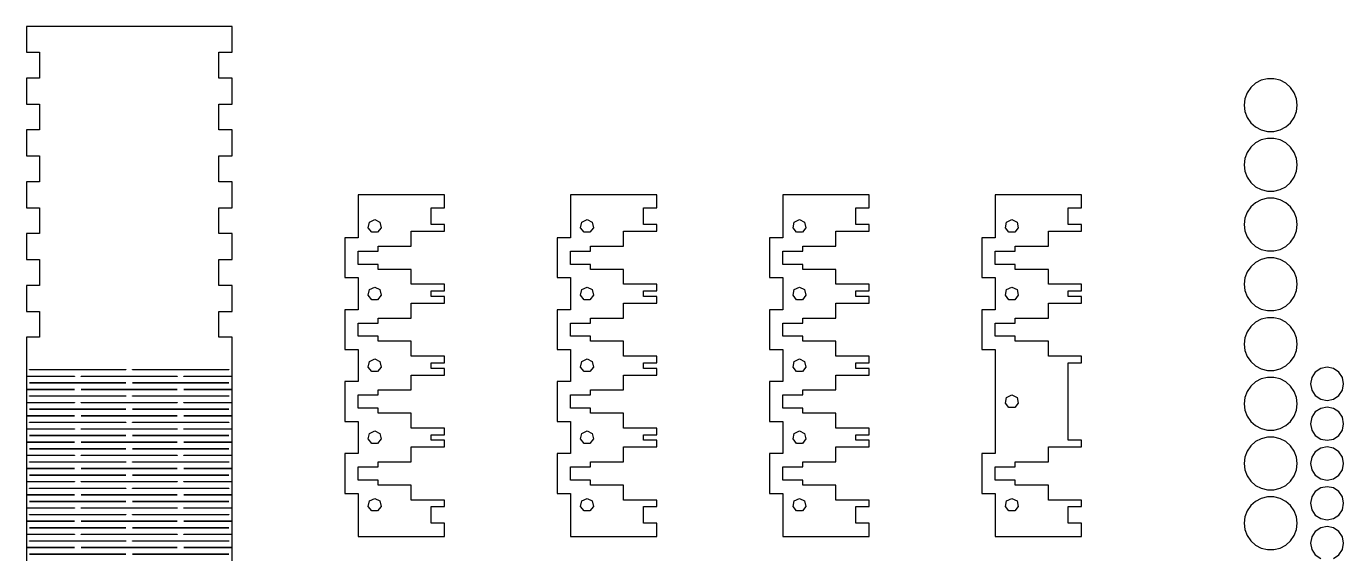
# Model space of a CAD drawing. Header units: metres. Extents: x -64 to 563, y 0 to 804.
# Drawn here: x -64 to 333, y 644.2 to 803.7 of the extents above; entities that cross this region are included whole.
import ezdxf

# ---------------------------------------------------------------- set-up
doc = ezdxf.new("R2010")
doc.units = ezdxf.units.M

msp = doc.modelspace()

# ---------------------------------------------------------------- linework, layer by layer
for p, q in [((-2, 803.726), (-64, 803.726)), ((-64, 803.726), (-64, 795.918)), ((-2, 795.918), (-2, 803.726)), ((-64, 795.918), (-60, 795.918)), ((-60, 795.918), (-60, 788.11)), ((-6, 788.11), (-6, 795.918)), ((-6, 795.918), (-2, 795.918)), ((-60, 788.11), (-64, 788.11)), ((-64, 788.11), (-64, 780.303)), ((-2, 788.11), (-6, 788.11)), ((-2, 780.303), (-2, 788.11)), ((306.455, 786.584), (305.012, 785.305)), ((308.163, 787.48), (306.455, 786.584)), ((310.036, 787.942), (308.163, 787.48)), ((311.964, 787.942), (310.036, 787.942)), ((313.837, 787.48), (311.964, 787.942)), ((315.545, 786.584), (313.837, 787.48)), ((316.988, 785.305), (315.545, 786.584)), ((303.916, 783.718), (303.232, 781.915)), ((305.012, 785.305), (303.916, 783.718)), ((318.084, 783.718), (316.988, 785.305)), ((318.768, 781.915), (318.084, 783.718)), ((-64, 780.303), (-60, 780.303)), ((-60, 780.303), (-60, 772.495)), ((-6, 772.495), (-6, 780.303)), ((-6, 780.303), (-2, 780.303)), ((303.232, 781.915), (303, 780)), ((303, 780), (303.232, 778.085)), ((319, 780), (318.768, 781.915)), ((318.768, 778.085), (319, 780)), ((303.232, 778.085), (303.916, 776.282)), ((303.916, 776.282), (305.012, 774.695)), ((305.012, 774.695), (306.455, 773.416)), ((315.545, 773.416), (316.988, 774.695)), ((316.988, 774.695), (318.084, 776.282)), ((318.084, 776.282), (318.768, 778.085)), ((-60, 772.495), (-64, 772.495)), ((-64, 772.495), (-64, 764.687)), ((-2, 772.495), (-6, 772.495)), ((-2, 764.687), (-2, 772.495)), ((306.455, 773.416), (308.163, 772.52)), ((308.163, 772.52), (310.036, 772.058)), ((310.036, 772.058), (311.964, 772.058)), ((311.964, 772.058), (313.837, 772.52)), ((313.837, 772.52), (315.545, 773.416)), ((305.012, 767.305), (303.916, 765.718)), ((306.455, 768.584), (305.012, 767.305)), ((308.163, 769.48), (306.455, 768.584)), ((310.036, 769.942), (308.163, 769.48)), ((311.964, 769.942), (310.036, 769.942)), ((313.837, 769.48), (311.964, 769.942)), ((315.545, 768.584), (313.837, 769.48)), ((316.988, 767.305), (315.545, 768.584)), ((318.084, 765.718), (316.988, 767.305)), ((-64, 764.687), (-60, 764.687)), ((-60, 764.687), (-60, 756.879)), ((-6, 756.879), (-6, 764.687)), ((-6, 764.687), (-2, 764.687)), ((303.232, 763.915), (303, 762)), ((303.916, 765.718), (303.232, 763.915)), ((318.768, 763.915), (318.084, 765.718)), ((319, 762), (318.768, 763.915)), ((303, 762), (303.232, 760.085)), ((303.232, 760.085), (303.916, 758.282)), ((303.916, 758.282), (305.012, 756.695)), ((316.988, 756.695), (318.084, 758.282)), ((318.084, 758.282), (318.768, 760.085)), ((318.768, 760.085), (319, 762)), ((-60, 756.879), (-64, 756.879)), ((-64, 756.879), (-64, 749.072)), ((-2, 756.879), (-6, 756.879)), ((-2, 749.072), (-2, 756.879)), ((305.012, 756.695), (306.455, 755.416)), ((306.455, 755.416), (308.163, 754.52)), ((308.163, 754.52), (310.036, 754.058)), ((311.964, 754.058), (313.837, 754.52)), ((313.837, 754.52), (315.545, 755.416)), ((315.545, 755.416), (316.988, 756.695)), ((62, 753), (36, 753)), ((36, 753), (36, 740)), ((62, 749), (62, 753)), ((126, 753), (100, 753)), ((100, 753), (100, 740)), ((126, 749), (126, 753)), ((190, 753), (164, 753)), ((164, 753), (164, 740)), ((190, 749), (190, 753)), ((254, 753), (228, 753)), ((228, 753), (228, 740)), ((254, 749), (254, 753)), ((306.455, 750.584), (305.012, 749.305)), ((308.163, 751.48), (306.455, 750.584)), ((310.036, 751.942), (308.163, 751.48)), ((310.036, 754.058), (311.964, 754.058)), ((311.964, 751.942), (310.036, 751.942)), ((313.837, 751.48), (311.964, 751.942)), ((315.545, 750.584), (313.837, 751.48)), ((316.988, 749.305), (315.545, 750.584)), ((-64, 749.072), (-60, 749.072)), ((-60, 749.072), (-60, 741.264)), ((-6, 741.264), (-6, 749.072)), ((-6, 749.072), (-2, 749.072)), ((58, 744), (58, 749)), ((58, 749), (62, 749)), ((122, 744), (122, 749)), ((122, 749), (126, 749)), ((186, 744), (186, 749)), ((186, 749), (190, 749)), ((250, 744), (250, 749)), ((250, 749), (254, 749)), ((303.916, 747.718), (303.232, 745.915)), ((305.012, 749.305), (303.916, 747.718)), ((318.084, 747.718), (316.988, 749.305)), ((318.768, 745.915), (318.084, 747.718)), ((39.0502, 743.055), (39.4363, 744.747)), ((40.1322, 741.698), (39.0502, 743.055)), ((39.4363, 744.747), (41, 745.5)), ((41, 745.5), (42.5637, 744.747)), ((42.9499, 743.055), (41.8678, 741.698)), ((42.5637, 744.747), (42.9499, 743.055)), ((62, 744), (58, 744)), ((62, 742), (62, 744)), ((103.05, 743.055), (103.436, 744.747)), ((104.132, 741.698), (103.05, 743.055)), ((103.436, 744.747), (105, 745.5)), ((105, 745.5), (106.564, 744.747)), ((106.95, 743.055), (105.868, 741.698)), ((106.564, 744.747), (106.95, 743.055)), ((126, 744), (122, 744)), ((126, 742), (126, 744)), ((167.05, 743.055), (167.436, 744.747)), ((168.132, 741.698), (167.05, 743.055)), ((167.436, 744.747), (169, 745.5)), ((169, 745.5), (170.564, 744.747)), ((170.95, 743.055), (169.868, 741.698)), ((170.564, 744.747), (170.95, 743.055)), ((190, 744), (186, 744)), ((190, 742), (190, 744)), ((231.05, 743.055), (231.436, 744.747)), ((232.132, 741.698), (231.05, 743.055)), ((231.436, 744.747), (233, 745.5)), ((233, 745.5), (234.564, 744.747)), ((234.95, 743.055), (233.868, 741.698)), ((234.564, 744.747), (234.95, 743.055)), ((254, 744), (250, 744)), ((254, 742), (254, 744)), ((303.232, 745.915), (303, 744)), ((303, 744), (303.232, 742.085)), ((319, 744), (318.768, 745.915)), ((318.768, 742.085), (319, 744)), ((-60, 741.264), (-64, 741.264)), ((-64, 741.264), (-64, 733.456)), ((-2, 741.264), (-6, 741.264)), ((-2, 733.456), (-2, 741.264)), ((36, 740), (32, 740)), ((32, 740), (32, 728)), ((41.8678, 741.698), (40.1322, 741.698)), ((52, 737.5), (52, 742)), ((52, 742), (62, 742)), ((100, 740), (96, 740)), ((96, 740), (96, 728)), ((105.868, 741.698), (104.132, 741.698)), ((116, 737.5), (116, 742)), ((116, 742), (126, 742)), ((164, 740), (160, 740)), ((160, 740), (160, 728)), ((169.868, 741.698), (168.132, 741.698)), ((180, 737.5), (180, 742)), ((180, 742), (190, 742)), ((228, 740), (224, 740)), ((224, 740), (224, 728)), ((233.868, 741.698), (232.132, 741.698)), ((244, 737.5), (244, 742)), ((244, 742), (254, 742)), ((303.232, 742.085), (303.916, 740.282)), ((303.916, 740.282), (305.012, 738.695)), ((305.012, 738.695), (306.455, 737.416)), ((315.545, 737.416), (316.988, 738.695)), ((316.988, 738.695), (318.084, 740.282)), ((318.084, 740.282), (318.768, 742.085)), ((36, 732), (36, 736)), ((36, 736), (42, 736)), ((42, 736), (42, 737.5)), ((42, 737.5), (52, 737.5)), ((100, 732), (100, 736)), ((100, 736), (106, 736)), ((106, 736), (106, 737.5)), ((106, 737.5), (116, 737.5)), ((164, 732), (164, 736)), ((164, 736), (170, 736)), ((170, 736), (170, 737.5)), ((170, 737.5), (180, 737.5)), ((228, 732), (228, 736)), ((228, 736), (234, 736)), ((234, 736), (234, 737.5)), ((234, 737.5), (244, 737.5)), ((306.455, 737.416), (308.163, 736.52)), ((308.163, 736.52), (310.036, 736.058)), ((310.036, 736.058), (311.964, 736.058)), ((311.964, 736.058), (313.837, 736.52)), ((313.837, 736.52), (315.545, 737.416)), ((-64, 733.456), (-60, 733.456)), ((-60, 733.456), (-60, 725.649)), ((-6, 725.649), (-6, 733.456)), ((-6, 733.456), (-2, 733.456)), ((42, 732), (36, 732)), ((42, 730.5), (42, 732)), ((52, 730.5), (42, 730.5)), ((52, 726), (52, 730.5)), ((106, 732), (100, 732)), ((106, 730.5), (106, 732)), ((116, 730.5), (106, 730.5)), ((116, 726), (116, 730.5)), ((170, 732), (164, 732)), ((170, 730.5), (170, 732)), ((180, 730.5), (170, 730.5)), ((180, 726), (180, 730.5)), ((234, 732), (228, 732)), ((234, 730.5), (234, 732)), ((244, 730.5), (234, 730.5)), ((244, 726), (244, 730.5)), ((305.012, 731.305), (303.916, 729.718)), ((306.455, 732.584), (305.012, 731.305)), ((308.163, 733.48), (306.455, 732.584)), ((310.036, 733.942), (308.163, 733.48)), ((311.964, 733.942), (310.036, 733.942)), ((313.837, 733.48), (311.964, 733.942)), ((315.545, 732.584), (313.837, 733.48)), ((316.988, 731.305), (315.545, 732.584)), ((318.084, 729.718), (316.988, 731.305)), ((32, 728), (36, 728)), ((36, 728), (36, 718.333)), ((96, 728), (100, 728)), ((100, 728), (100, 718.333)), ((160, 728), (164, 728)), ((164, 728), (164, 718.333)), ((224, 728), (228, 728)), ((228, 728), (228, 718.333)), ((303.232, 727.915), (303, 726)), ((303.916, 729.718), (303.232, 727.915)), ((318.768, 727.915), (318.084, 729.718)), ((319, 726), (318.768, 727.915)), ((-60, 725.649), (-64, 725.649)), ((-64, 725.649), (-64, 717.841)), ((-2, 725.649), (-6, 725.649)), ((-2, 717.841), (-2, 725.649)), ((39.0502, 722.722), (39.4363, 724.414)), ((40.1322, 721.365), (39.0502, 722.722)), ((39.4363, 724.414), (41, 725.167)), ((41, 725.167), (42.5637, 724.414)), ((42.9499, 722.722), (41.8678, 721.365)), ((42.5637, 724.414), (42.9499, 722.722)), ((62, 726), (52, 726)), ((58, 722.333), (58, 724)), ((58, 724), (62, 724)), ((62, 724), (62, 726)), ((103.05, 722.722), (103.436, 724.414)), ((104.132, 721.365), (103.05, 722.722)), ((103.436, 724.414), (105, 725.167)), ((105, 725.167), (106.564, 724.414)), ((106.95, 722.722), (105.868, 721.365)), ((106.564, 724.414), (106.95, 722.722)), ((126, 726), (116, 726)), ((122, 722.333), (122, 724)), ((122, 724), (126, 724)), ((126, 724), (126, 726)), ((167.05, 722.722), (167.436, 724.414)), ((168.132, 721.365), (167.05, 722.722)), ((167.436, 724.414), (169, 725.167)), ((169, 725.167), (170.564, 724.414)), ((170.95, 722.722), (169.868, 721.365)), ((170.564, 724.414), (170.95, 722.722)), ((190, 726), (180, 726)), ((186, 722.333), (186, 724)), ((186, 724), (190, 724)), ((190, 724), (190, 726)), ((231.05, 722.722), (231.436, 724.414)), ((232.132, 721.365), (231.05, 722.722)), ((231.436, 724.414), (233, 725.167)), ((233, 725.167), (234.564, 724.414)), ((234.95, 722.722), (233.868, 721.365)), ((234.564, 724.414), (234.95, 722.722)), ((254, 726), (244, 726)), ((250, 722.333), (250, 724)), ((250, 724), (254, 724)), ((254, 724), (254, 726)), ((303, 726), (303.232, 724.085)), ((303.232, 724.085), (303.916, 722.282)), ((318.084, 722.282), (318.768, 724.085)), ((318.768, 724.085), (319, 726)), ((41.8678, 721.365), (40.1322, 721.365)), ((52, 715.833), (52, 720.333)), ((52, 720.333), (62, 720.333)), ((62, 722.333), (58, 722.333)), ((62, 720.333), (62, 722.333)), ((105.868, 721.365), (104.132, 721.365)), ((116, 715.833), (116, 720.333)), ((116, 720.333), (126, 720.333)), ((126, 722.333), (122, 722.333)), ((126, 720.333), (126, 722.333)), ((169.868, 721.365), (168.132, 721.365)), ((180, 715.833), (180, 720.333)), ((180, 720.333), (190, 720.333)), ((190, 722.333), (186, 722.333)), ((190, 720.333), (190, 722.333)), ((233.868, 721.365), (232.132, 721.365)), ((244, 715.833), (244, 720.333)), ((244, 720.333), (254, 720.333)), ((254, 722.333), (250, 722.333)), ((254, 720.333), (254, 722.333)), ((303.916, 722.282), (305.012, 720.695)), ((305.012, 720.695), (306.455, 719.416)), ((306.455, 719.416), (308.163, 718.52)), ((313.837, 718.52), (315.545, 719.416)), ((315.545, 719.416), (316.988, 720.695)), ((316.988, 720.695), (318.084, 722.282)), ((-64, 717.841), (-60, 717.841)), ((-60, 717.841), (-60, 710.033)), ((-6, 710.033), (-6, 717.841)), ((-6, 717.841), (-2, 717.841)), ((36, 718.333), (32, 718.333)), ((32, 718.333), (32, 706.333)), ((42, 714.333), (42, 715.833)), ((42, 715.833), (52, 715.833)), ((100, 718.333), (96, 718.333)), ((96, 718.333), (96, 706.333)), ((106, 714.333), (106, 715.833)), ((106, 715.833), (116, 715.833)), ((164, 718.333), (160, 718.333)), ((160, 718.333), (160, 706.333)), ((170, 714.333), (170, 715.833)), ((170, 715.833), (180, 715.833)), ((228, 718.333), (224, 718.333)), ((224, 718.333), (224, 706.333)), ((234, 714.333), (234, 715.833)), ((234, 715.833), (244, 715.833)), ((308.163, 715.48), (306.455, 714.584)), ((308.163, 718.52), (310.036, 718.058)), ((310.036, 715.942), (308.163, 715.48)), ((310.036, 718.058), (311.964, 718.058)), ((311.964, 715.942), (310.036, 715.942)), ((311.964, 718.058), (313.837, 718.52)), ((313.837, 715.48), (311.964, 715.942)), ((315.545, 714.584), (313.837, 715.48)), ((36, 710.333), (36, 714.333)), ((36, 714.333), (42, 714.333)), ((100, 710.333), (100, 714.333)), ((100, 714.333), (106, 714.333)), ((164, 710.333), (164, 714.333)), ((164, 714.333), (170, 714.333)), ((228, 710.333), (228, 714.333)), ((228, 714.333), (234, 714.333)), ((303.916, 711.718), (303.232, 709.915)), ((305.012, 713.305), (303.916, 711.718)), ((306.455, 714.584), (305.012, 713.305)), ((316.988, 713.305), (315.545, 714.584)), ((318.084, 711.718), (316.988, 713.305)), ((318.768, 709.915), (318.084, 711.718)), ((-60, 710.033), (-64, 710.033)), ((-64, 710.033), (-64, 698.305)), ((-2, 710.033), (-6, 710.033)), ((-2, 698.305), (-2, 710.033)), ((42, 710.333), (36, 710.333)), ((42, 708.833), (42, 710.333)), ((52, 708.833), (42, 708.833)), ((52, 704.333), (52, 708.833)), ((106, 710.333), (100, 710.333)), ((106, 708.833), (106, 710.333)), ((116, 708.833), (106, 708.833)), ((116, 704.333), (116, 708.833)), ((170, 710.333), (164, 710.333)), ((170, 708.833), (170, 710.333)), ((180, 708.833), (170, 708.833)), ((180, 704.333), (180, 708.833)), ((234, 710.333), (228, 710.333)), ((234, 708.833), (234, 710.333)), ((244, 708.833), (234, 708.833)), ((244, 704.333), (244, 708.833)), ((303.232, 709.915), (303, 708)), ((303, 708), (303.232, 706.085)), ((319, 708), (318.768, 709.915)), ((318.768, 706.085), (319, 708)), ((32, 706.333), (36, 706.333)), ((36, 706.333), (36, 696.667)), ((39.0502, 701.055), (39.4363, 702.747)), ((39.4363, 702.747), (41, 703.5)), ((41, 703.5), (42.5637, 702.747)), ((42.5637, 702.747), (42.9499, 701.055)), ((62, 704.333), (52, 704.333)), ((62, 702.333), (62, 704.333)), ((96, 706.333), (100, 706.333)), ((100, 706.333), (100, 696.667)), ((103.05, 701.055), (103.436, 702.747)), ((103.436, 702.747), (105, 703.5)), ((105, 703.5), (106.564, 702.747)), ((106.564, 702.747), (106.95, 701.055)), ((126, 704.333), (116, 704.333)), ((126, 702.333), (126, 704.333)), ((160, 706.333), (164, 706.333)), ((164, 706.333), (164, 696.667)), ((167.05, 701.055), (167.436, 702.747)), ((167.436, 702.747), (169, 703.5)), ((169, 703.5), (170.564, 702.747)), ((170.564, 702.747), (170.95, 701.055)), ((190, 704.333), (180, 704.333)), ((190, 702.333), (190, 704.333)), ((224, 706.333), (228, 706.333)), ((228, 706.333), (228, 675)), ((254, 704.333), (244, 704.333)), ((254, 702.333), (254, 704.333)), ((303.232, 706.085), (303.916, 704.282)), ((303.916, 704.282), (305.012, 702.695)), ((305.012, 702.695), (306.455, 701.416)), ((315.545, 701.416), (316.988, 702.695)), ((316.988, 702.695), (318.084, 704.282)), ((318.084, 704.282), (318.768, 706.085)), ((-63, 700.24), (-63, 700.29)), ((-63, 700.29), (-34, 700.29)), ((-34, 700.24), (-63, 700.24)), ((-34, 700.29), (-34, 700.24)), ((-32, 700.24), (-32, 700.29)), ((-32, 700.29), (-3, 700.29)), ((-3, 700.24), (-32, 700.24)), ((-3, 700.29), (-3, 700.24)), ((40.1322, 699.698), (39.0502, 701.055)), ((41.8678, 699.698), (40.1322, 699.698)), ((42.9499, 701.055), (41.8678, 699.698)), ((58, 700.667), (58, 702.333)), ((58, 702.333), (62, 702.333)), ((62, 700.667), (58, 700.667)), ((62, 698.667), (62, 700.667)), ((104.132, 699.698), (103.05, 701.055)), ((105.868, 699.698), (104.132, 699.698)), ((106.95, 701.055), (105.868, 699.698)), ((122, 700.667), (122, 702.333)), ((122, 702.333), (126, 702.333)), ((126, 700.667), (122, 700.667)), ((126, 698.667), (126, 700.667)), ((168.132, 699.698), (167.05, 701.055)), ((169.868, 699.698), (168.132, 699.698)), ((170.95, 701.055), (169.868, 699.698)), ((186, 700.667), (186, 702.333)), ((186, 702.333), (190, 702.333)), ((190, 700.667), (186, 700.667)), ((190, 698.667), (190, 700.667)), ((250, 679), (250, 702.333)), ((250, 702.333), (254, 702.333)), ((306.455, 701.416), (308.163, 700.52)), ((308.163, 700.52), (310.036, 700.058)), ((310.036, 700.058), (311.964, 700.058)), ((311.964, 700.058), (313.837, 700.52)), ((313.837, 700.52), (315.545, 701.416)), ((324.464, 699.536), (323.381, 697.913)), ((326.087, 700.619), (324.464, 699.536)), ((328, 701), (326.087, 700.619)), ((329.913, 700.619), (328, 701)), ((331.536, 699.536), (329.913, 700.619)), ((332.619, 697.913), (331.536, 699.536)), ((-64, 698.305), (-49.5, 698.305)), ((-49.5, 698.255), (-64, 698.255)), ((-64, 698.255), (-64, 694.335)), ((-63, 696.27), (-63, 696.32)), ((-63, 696.32), (-34, 696.32)), ((-34, 696.27), (-63, 696.27)), ((-49.5, 698.305), (-49.5, 698.255)), ((-47.5, 698.255), (-47.5, 698.305)), ((-47.5, 698.305), (-18.5, 698.305)), ((-18.5, 698.255), (-47.5, 698.255)), ((-34, 696.32), (-34, 696.27)), ((-32, 696.27), (-32, 696.32)), ((-32, 696.32), (-3, 696.32)), ((-3, 696.27), (-32, 696.27)), ((-18.5, 698.305), (-18.5, 698.255)), ((-16.5, 698.255), (-16.5, 698.305)), ((-16.5, 698.305), (-2, 698.305)), ((-2, 698.255), (-16.5, 698.255)), ((-3, 696.32), (-3, 696.27)), ((-2, 694.335), (-2, 698.255)), ((36, 696.667), (32, 696.667)), ((32, 696.667), (32, 684.667)), ((52, 694.167), (52, 698.667)), ((52, 698.667), (62, 698.667)), ((100, 696.667), (96, 696.667)), ((96, 696.667), (96, 684.667)), ((116, 694.167), (116, 698.667)), ((116, 698.667), (126, 698.667)), ((164, 696.667), (160, 696.667)), ((160, 696.667), (160, 684.667)), ((180, 694.167), (180, 698.667)), ((180, 698.667), (190, 698.667)), ((305.012, 695.305), (303.916, 693.718)), ((306.455, 696.584), (305.012, 695.305)), ((308.163, 697.48), (306.455, 696.584)), ((310.036, 697.942), (308.163, 697.48)), ((311.964, 697.942), (310.036, 697.942)), ((313.837, 697.48), (311.964, 697.942)), ((315.545, 696.584), (313.837, 697.48)), ((316.988, 695.305), (315.545, 696.584)), ((318.084, 693.718), (316.988, 695.305)), ((323.381, 697.913), (323, 696)), ((323, 696), (323.381, 694.087)), ((333, 696), (332.619, 697.913)), ((332.619, 694.087), (333, 696)), ((-64, 694.335), (-49.5, 694.335)), ((-49.5, 694.285), (-64, 694.285)), ((-64, 694.285), (-64, 690.364)), ((-63, 692.299), (-63, 692.35)), ((-63, 692.35), (-34, 692.35)), ((-34, 692.299), (-63, 692.299)), ((-49.5, 694.335), (-49.5, 694.285)), ((-47.5, 694.285), (-47.5, 694.335)), ((-47.5, 694.335), (-18.5, 694.335)), ((-18.5, 694.285), (-47.5, 694.285)), ((-34, 692.35), (-34, 692.299)), ((-32, 692.299), (-32, 692.35)), ((-32, 692.35), (-3, 692.35)), ((-3, 692.299), (-32, 692.299)), ((-18.5, 694.335), (-18.5, 694.285)), ((-16.5, 694.285), (-16.5, 694.335)), ((-16.5, 694.335), (-2, 694.335)), ((-2, 694.285), (-16.5, 694.285)), ((-3, 692.35), (-3, 692.299)), ((-2, 690.364), (-2, 694.285)), ((36, 688.667), (36, 692.667)), ((36, 692.667), (42, 692.667)), ((42, 692.667), (42, 694.167)), ((42, 694.167), (52, 694.167)), ((100, 688.667), (100, 692.667)), ((100, 692.667), (106, 692.667)), ((106, 692.667), (106, 694.167)), ((106, 694.167), (116, 694.167)), ((164, 688.667), (164, 692.667)), ((164, 692.667), (170, 692.667)), ((170, 692.667), (170, 694.167)), ((170, 694.167), (180, 694.167)), ((231.05, 690.222), (231.436, 691.914)), ((231.436, 691.914), (233, 692.667)), ((233, 692.667), (234.564, 691.914)), ((234.564, 691.914), (234.95, 690.222)), ((303.232, 691.915), (303, 690)), ((303.916, 693.718), (303.232, 691.915)), ((318.768, 691.915), (318.084, 693.718)), ((319, 690), (318.768, 691.915)), ((323.381, 694.087), (324.464, 692.464)), ((324.464, 692.464), (326.087, 691.381)), ((326.087, 691.381), (328, 691)), ((328, 691), (329.913, 691.381)), ((329.913, 691.381), (331.536, 692.464)), ((331.536, 692.464), (332.619, 694.087)), ((-64, 690.364), (-49.5, 690.364)), ((-49.5, 690.314), (-64, 690.314)), ((-64, 690.314), (-64, 686.394)), ((-63, 688.329), (-63, 688.379)), ((-63, 688.379), (-34, 688.379)), ((-34, 688.329), (-63, 688.329)), ((-49.5, 690.364), (-49.5, 690.314)), ((-47.5, 690.314), (-47.5, 690.364)), ((-47.5, 690.364), (-18.5, 690.364)), ((-18.5, 690.314), (-47.5, 690.314)), ((-34, 688.379), (-34, 688.329)), ((-32, 688.329), (-32, 688.379)), ((-32, 688.379), (-3, 688.379)), ((-3, 688.329), (-32, 688.329)), ((-18.5, 690.364), (-18.5, 690.314)), ((-16.5, 690.314), (-16.5, 690.364)), ((-16.5, 690.364), (-2, 690.364)), ((-2, 690.314), (-16.5, 690.314)), ((-3, 688.379), (-3, 688.329)), ((-2, 686.394), (-2, 690.314)), ((42, 688.667), (36, 688.667)), ((42, 687.167), (42, 688.667)), ((52, 687.167), (42, 687.167)), ((52, 682.667), (52, 687.167)), ((106, 688.667), (100, 688.667)), ((106, 687.167), (106, 688.667)), ((116, 687.167), (106, 687.167)), ((116, 682.667), (116, 687.167)), ((170, 688.667), (164, 688.667)), ((170, 687.167), (170, 688.667)), ((180, 687.167), (170, 687.167)), ((180, 682.667), (180, 687.167)), ((232.132, 688.865), (231.05, 690.222)), ((233.868, 688.865), (232.132, 688.865)), ((234.95, 690.222), (233.868, 688.865)), ((303, 690), (303.232, 688.085)), ((303.232, 688.085), (303.916, 686.282)), ((318.084, 686.282), (318.768, 688.085)), ((318.768, 688.085), (319, 690)), ((324.464, 687.536), (323.381, 685.913)), ((326.087, 688.619), (324.464, 687.536)), ((328, 689), (326.087, 688.619)), ((329.913, 688.619), (328, 689)), ((331.536, 687.536), (329.913, 688.619)), ((332.619, 685.913), (331.536, 687.536)), ((-64, 686.394), (-49.5, 686.394)), ((-49.5, 686.344), (-64, 686.344)), ((-64, 686.344), (-64, 682.423)), ((-63, 684.359), (-63, 684.409)), ((-63, 684.409), (-34, 684.409)), ((-34, 684.359), (-63, 684.359)), ((-49.5, 686.394), (-49.5, 686.344)), ((-47.5, 686.344), (-47.5, 686.394)), ((-47.5, 686.394), (-18.5, 686.394)), ((-18.5, 686.344), (-47.5, 686.344)), ((-34, 684.409), (-34, 684.359)), ((-32, 684.359), (-32, 684.409)), ((-32, 684.409), (-3, 684.409)), ((-3, 684.359), (-32, 684.359)), ((-18.5, 686.394), (-18.5, 686.344)), ((-16.5, 686.344), (-16.5, 686.394)), ((-16.5, 686.394), (-2, 686.394)), ((-2, 686.344), (-16.5, 686.344)), ((-3, 684.409), (-3, 684.359)), ((-2, 682.423), (-2, 686.344)), ((32, 684.667), (36, 684.667)), ((36, 684.667), (36, 675)), ((96, 684.667), (100, 684.667)), ((100, 684.667), (100, 675)), ((160, 684.667), (164, 684.667)), ((164, 684.667), (164, 675)), ((303.916, 686.282), (305.012, 684.695)), ((305.012, 684.695), (306.455, 683.416)), ((306.455, 683.416), (308.163, 682.52)), ((313.837, 682.52), (315.545, 683.416)), ((315.545, 683.416), (316.988, 684.695)), ((316.988, 684.695), (318.084, 686.282)), ((323.381, 685.913), (323, 684)), ((323, 684), (323.381, 682.087)), ((333, 684), (332.619, 685.913)), ((332.619, 682.087), (333, 684)), ((-64, 682.423), (-49.5, 682.423)), ((-49.5, 682.373), (-64, 682.373)), ((-64, 682.373), (-64, 678.453)), ((-63, 680.388), (-63, 680.438)), ((-63, 680.438), (-34, 680.438)), ((-34, 680.388), (-63, 680.388)), ((-49.5, 682.423), (-49.5, 682.373)), ((-47.5, 682.373), (-47.5, 682.423)), ((-47.5, 682.423), (-18.5, 682.423)), ((-18.5, 682.373), (-47.5, 682.373)), ((-34, 680.438), (-34, 680.388)), ((-32, 680.388), (-32, 680.438)), ((-32, 680.438), (-3, 680.438)), ((-3, 680.388), (-32, 680.388)), ((-18.5, 682.423), (-18.5, 682.373)), ((-16.5, 682.373), (-16.5, 682.423)), ((-16.5, 682.423), (-2, 682.423)), ((-2, 682.373), (-16.5, 682.373)), ((-3, 680.438), (-3, 680.388)), ((-2, 678.453), (-2, 682.373)), ((39.0502, 679.388), (39.4363, 681.08)), ((40.1322, 678.031), (39.0502, 679.388)), ((39.4363, 681.08), (41, 681.833)), ((41, 681.833), (42.5637, 681.08)), ((42.9499, 679.388), (41.8678, 678.031)), ((42.5637, 681.08), (42.9499, 679.388)), ((62, 682.667), (52, 682.667)), ((58, 679), (58, 680.667)), ((58, 680.667), (62, 680.667)), ((62, 679), (58, 679)), ((62, 680.667), (62, 682.667)), ((62, 677), (62, 679)), ((103.05, 679.388), (103.436, 681.08)), ((104.132, 678.031), (103.05, 679.388)), ((103.436, 681.08), (105, 681.833)), ((105, 681.833), (106.564, 681.08)), ((106.95, 679.388), (105.868, 678.031)), ((106.564, 681.08), (106.95, 679.388)), ((126, 682.667), (116, 682.667)), ((122, 679), (122, 680.667)), ((122, 680.667), (126, 680.667)), ((126, 679), (122, 679)), ((126, 680.667), (126, 682.667)), ((126, 677), (126, 679)), ((167.05, 679.388), (167.436, 681.08)), ((168.132, 678.031), (167.05, 679.388)), ((167.436, 681.08), (169, 681.833)), ((169, 681.833), (170.564, 681.08)), ((170.95, 679.388), (169.868, 678.031)), ((170.564, 681.08), (170.95, 679.388)), ((190, 682.667), (180, 682.667)), ((186, 679), (186, 680.667)), ((186, 680.667), (190, 680.667)), ((190, 679), (186, 679)), ((190, 680.667), (190, 682.667)), ((190, 677), (190, 679)), ((254, 679), (250, 679)), ((254, 677), (254, 679)), ((308.163, 679.48), (306.455, 678.584)), ((308.163, 682.52), (310.036, 682.058)), ((310.036, 679.942), (308.163, 679.48)), ((310.036, 682.058), (311.964, 682.058)), ((311.964, 679.942), (310.036, 679.942)), ((311.964, 682.058), (313.837, 682.52)), ((313.837, 679.48), (311.964, 679.942)), ((315.545, 678.584), (313.837, 679.48)), ((323.381, 682.087), (324.464, 680.464)), ((324.464, 680.464), (326.087, 679.381)), ((326.087, 679.381), (328, 679)), ((328, 679), (329.913, 679.381)), ((329.913, 679.381), (331.536, 680.464)), ((331.536, 680.464), (332.619, 682.087)), ((-64, 678.453), (-49.5, 678.453)), ((-49.5, 678.403), (-64, 678.403)), ((-64, 678.403), (-64, 674.483)), ((-63, 676.418), (-63, 676.468)), ((-63, 676.468), (-34, 676.468)), ((-34, 676.418), (-63, 676.418)), ((-49.5, 678.453), (-49.5, 678.403)), ((-47.5, 678.403), (-47.5, 678.453)), ((-47.5, 678.453), (-18.5, 678.453)), ((-18.5, 678.403), (-47.5, 678.403)), ((-34, 676.468), (-34, 676.418)), ((-32, 676.418), (-32, 676.468)), ((-32, 676.468), (-3, 676.468)), ((-3, 676.418), (-32, 676.418)), ((-18.5, 678.453), (-18.5, 678.403)), ((-16.5, 678.403), (-16.5, 678.453)), ((-16.5, 678.453), (-2, 678.453)), ((-2, 678.403), (-16.5, 678.403)), ((-3, 676.468), (-3, 676.418)), ((-2, 674.483), (-2, 678.403)), ((36, 675), (32, 675)), ((32, 675), (32, 663)), ((41.8678, 678.031), (40.1322, 678.031)), ((52, 672.5), (52, 677)), ((52, 677), (62, 677)), ((100, 675), (96, 675)), ((96, 675), (96, 663)), ((105.868, 678.031), (104.132, 678.031)), ((116, 672.5), (116, 677)), ((116, 677), (126, 677)), ((164, 675), (160, 675)), ((160, 675), (160, 663)), ((169.868, 678.031), (168.132, 678.031)), ((180, 672.5), (180, 677)), ((180, 677), (190, 677)), ((228, 675), (224, 675)), ((224, 675), (224, 663)), ((244, 672.5), (244, 677)), ((244, 677), (254, 677)), ((303.916, 675.718), (303.232, 673.915)), ((305.012, 677.305), (303.916, 675.718)), ((306.455, 678.584), (305.012, 677.305)), ((316.988, 677.305), (315.545, 678.584)), ((318.084, 675.718), (316.988, 677.305)), ((318.768, 673.915), (318.084, 675.718)), ((324.464, 675.536), (323.381, 673.913)), ((326.087, 676.619), (324.464, 675.536)), ((328, 677), (326.087, 676.619)), ((329.913, 676.619), (328, 677)), ((331.536, 675.536), (329.913, 676.619)), ((332.619, 673.913), (331.536, 675.536)), ((-64, 674.483), (-49.5, 674.483)), ((-49.5, 674.433), (-64, 674.433)), ((-64, 674.433), (-64, 670.512)), ((-63, 672.447), (-63, 672.497)), ((-63, 672.497), (-34, 672.497)), ((-34, 672.447), (-63, 672.447)), ((-49.5, 674.483), (-49.5, 674.433)), ((-47.5, 674.433), (-47.5, 674.483)), ((-47.5, 674.483), (-18.5, 674.483)), ((-18.5, 674.433), (-47.5, 674.433)), ((-34, 672.497), (-34, 672.447)), ((-32, 672.447), (-32, 672.497)), ((-32, 672.497), (-3, 672.497)), ((-3, 672.447), (-32, 672.447)), ((-18.5, 674.483), (-18.5, 674.433)), ((-16.5, 674.433), (-16.5, 674.483)), ((-16.5, 674.483), (-2, 674.483)), ((-2, 674.433), (-16.5, 674.433)), ((-3, 672.497), (-3, 672.447)), ((-2, 670.512), (-2, 674.433)), ((36, 667), (36, 671)), ((36, 671), (42, 671)), ((42, 671), (42, 672.5)), ((42, 672.5), (52, 672.5)), ((100, 667), (100, 671)), ((100, 671), (106, 671)), ((106, 671), (106, 672.5)), ((106, 672.5), (116, 672.5)), ((164, 667), (164, 671)), ((164, 671), (170, 671)), ((170, 671), (170, 672.5)), ((170, 672.5), (180, 672.5)), ((228, 667), (228, 671)), ((228, 671), (234, 671)), ((234, 671), (234, 672.5)), ((234, 672.5), (244, 672.5)), ((303.232, 673.915), (303, 672)), ((303, 672), (303.232, 670.085)), ((319, 672), (318.768, 673.915)), ((318.768, 670.085), (319, 672)), ((323.381, 673.913), (323, 672)), ((323, 672), (323.381, 670.087)), ((333, 672), (332.619, 673.913)), ((332.619, 670.087), (333, 672)), ((-64, 670.512), (-49.5, 670.512)), ((-49.5, 670.462), (-64, 670.462)), ((-64, 670.462), (-64, 666.542)), ((-63, 668.477), (-63, 668.527)), ((-63, 668.527), (-34, 668.527)), ((-34, 668.477), (-63, 668.477)), ((-49.5, 670.512), (-49.5, 670.462)), ((-47.5, 670.462), (-47.5, 670.512)), ((-47.5, 670.512), (-18.5, 670.512)), ((-18.5, 670.462), (-47.5, 670.462)), ((-34, 668.527), (-34, 668.477)), ((-32, 668.477), (-32, 668.527)), ((-32, 668.527), (-3, 668.527)), ((-3, 668.477), (-32, 668.477)), ((-18.5, 670.512), (-18.5, 670.462)), ((-16.5, 670.462), (-16.5, 670.512)), ((-16.5, 670.512), (-2, 670.512)), ((-2, 670.462), (-16.5, 670.462)), ((-3, 668.527), (-3, 668.477)), ((-2, 666.542), (-2, 670.462)), ((42, 667), (36, 667)), ((42, 665.5), (42, 667)), ((106, 667), (100, 667)), ((106, 665.5), (106, 667)), ((170, 667), (164, 667)), ((170, 665.5), (170, 667)), ((234, 667), (228, 667)), ((234, 665.5), (234, 667)), ((303.232, 670.085), (303.916, 668.282)), ((303.916, 668.282), (305.012, 666.695)), ((316.988, 666.695), (318.084, 668.282)), ((318.084, 668.282), (318.768, 670.085)), ((323.381, 670.087), (324.464, 668.464)), ((324.464, 668.464), (326.087, 667.381)), ((326.087, 667.381), (328, 667)), ((328, 667), (329.913, 667.381)), ((329.913, 667.381), (331.536, 668.464)), ((331.536, 668.464), (332.619, 670.087)), ((-64, 666.542), (-49.5, 666.542)), ((-49.5, 666.492), (-64, 666.492)), ((-64, 666.492), (-64, 662.571)), ((-63, 664.506), (-63, 664.556)), ((-63, 664.556), (-34, 664.556)), ((-34, 664.506), (-63, 664.506)), ((-49.5, 666.542), (-49.5, 666.492)), ((-47.5, 666.492), (-47.5, 666.542)), ((-47.5, 666.542), (-18.5, 666.542)), ((-18.5, 666.492), (-47.5, 666.492)), ((-34, 664.556), (-34, 664.506)), ((-32, 664.506), (-32, 664.556)), ((-32, 664.556), (-3, 664.556)), ((-3, 664.506), (-32, 664.506)), ((-18.5, 666.542), (-18.5, 666.492)), ((-16.5, 666.492), (-16.5, 666.542)), ((-16.5, 666.542), (-2, 666.542)), ((-2, 666.492), (-16.5, 666.492)), ((-3, 664.556), (-3, 664.506)), ((-2, 662.571), (-2, 666.492)), ((32, 663), (36, 663)), ((36, 663), (36, 650)), ((52, 665.5), (42, 665.5)), ((52, 661), (52, 665.5)), ((96, 663), (100, 663)), ((100, 663), (100, 650)), ((116, 665.5), (106, 665.5)), ((116, 661), (116, 665.5)), ((160, 663), (164, 663)), ((164, 663), (164, 650)), ((180, 665.5), (170, 665.5)), ((180, 661), (180, 665.5)), ((224, 663), (228, 663)), ((228, 663), (228, 650)), ((244, 665.5), (234, 665.5)), ((244, 661), (244, 665.5)), ((305.012, 666.695), (306.455, 665.416)), ((306.455, 665.416), (308.163, 664.52)), ((308.163, 664.52), (310.036, 664.058)), ((310.036, 664.058), (311.964, 664.058)), ((311.964, 664.058), (313.837, 664.52)), ((313.837, 664.52), (315.545, 665.416)), ((315.545, 665.416), (316.988, 666.695)), ((324.464, 663.536), (323.381, 661.913)), ((326.087, 664.619), (324.464, 663.536)), ((328, 665), (326.087, 664.619)), ((329.913, 664.619), (328, 665)), ((331.536, 663.536), (329.913, 664.619)), ((332.619, 661.913), (331.536, 663.536)), ((-64, 662.571), (-49.5, 662.571)), ((-49.5, 662.521), (-64, 662.521)), ((-64, 662.521), (-64, 658.601)), ((-63, 660.536), (-63, 660.586)), ((-63, 660.586), (-34, 660.586)), ((-34, 660.536), (-63, 660.536)), ((-49.5, 662.571), (-49.5, 662.521)), ((-47.5, 662.521), (-47.5, 662.571)), ((-47.5, 662.571), (-18.5, 662.571)), ((-18.5, 662.521), (-47.5, 662.521)), ((-34, 660.586), (-34, 660.536)), ((-32, 660.536), (-32, 660.586)), ((-32, 660.586), (-3, 660.586)), ((-3, 660.536), (-32, 660.536)), ((-18.5, 662.571), (-18.5, 662.521)), ((-16.5, 662.521), (-16.5, 662.571)), ((-16.5, 662.571), (-2, 662.571)), ((-2, 662.521), (-16.5, 662.521)), ((-3, 660.586), (-3, 660.536)), ((-2, 658.601), (-2, 662.521)), ((39.0502, 659.055), (39.4363, 660.747)), ((40.1322, 657.698), (39.0502, 659.055)), ((39.4363, 660.747), (41, 661.5)), ((41, 661.5), (42.5637, 660.747)), ((42.9499, 659.055), (41.8678, 657.698)), ((42.5637, 660.747), (42.9499, 659.055)), ((62, 661), (52, 661)), ((62, 659), (62, 661)), ((103.05, 659.055), (103.436, 660.747)), ((104.132, 657.698), (103.05, 659.055)), ((103.436, 660.747), (105, 661.5)), ((105, 661.5), (106.564, 660.747)), ((106.95, 659.055), (105.868, 657.698)), ((106.564, 660.747), (106.95, 659.055)), ((126, 661), (116, 661)), ((126, 659), (126, 661)), ((167.05, 659.055), (167.436, 660.747)), ((168.132, 657.698), (167.05, 659.055)), ((167.436, 660.747), (169, 661.5)), ((169, 661.5), (170.564, 660.747)), ((170.95, 659.055), (169.868, 657.698)), ((170.564, 660.747), (170.95, 659.055)), ((190, 661), (180, 661)), ((190, 659), (190, 661)), ((231.05, 659.055), (231.436, 660.747)), ((232.132, 657.698), (231.05, 659.055)), ((231.436, 660.747), (233, 661.5)), ((233, 661.5), (234.564, 660.747)), ((234.95, 659.055), (233.868, 657.698)), ((234.564, 660.747), (234.95, 659.055)), ((254, 661), (244, 661)), ((254, 659), (254, 661)), ((305.012, 659.305), (303.916, 657.718)), ((306.455, 660.584), (305.012, 659.305)), ((308.163, 661.48), (306.455, 660.584)), ((310.036, 661.942), (308.163, 661.48)), ((311.964, 661.942), (310.036, 661.942)), ((313.837, 661.48), (311.964, 661.942)), ((315.545, 660.584), (313.837, 661.48)), ((316.988, 659.305), (315.545, 660.584)), ((318.084, 657.718), (316.988, 659.305)), ((323.381, 661.913), (323, 660)), ((323, 660), (323.381, 658.087)), ((333, 660), (332.619, 661.913)), ((332.619, 658.087), (333, 660)), ((-64, 658.601), (-49.5, 658.601)), ((-49.5, 658.551), (-64, 658.551)), ((-64, 658.551), (-64, 654.63)), ((-63, 656.566), (-63, 656.616)), ((-63, 656.616), (-34, 656.616)), ((-34, 656.566), (-63, 656.566)), ((-49.5, 658.601), (-49.5, 658.551)), ((-47.5, 658.551), (-47.5, 658.601)), ((-47.5, 658.601), (-18.5, 658.601)), ((-18.5, 658.551), (-47.5, 658.551)), ((-34, 656.616), (-34, 656.566)), ((-32, 656.566), (-32, 656.616)), ((-32, 656.616), (-3, 656.616)), ((-3, 656.566), (-32, 656.566)), ((-18.5, 658.601), (-18.5, 658.551)), ((-16.5, 658.551), (-16.5, 658.601)), ((-16.5, 658.601), (-2, 658.601)), ((-2, 658.551), (-16.5, 658.551)), ((-3, 656.616), (-3, 656.566)), ((-2, 654.63), (-2, 658.551)), ((41.8678, 657.698), (40.1322, 657.698)), ((58, 654), (58, 659)), ((58, 659), (62, 659)), ((105.868, 657.698), (104.132, 657.698)), ((122, 654), (122, 659)), ((122, 659), (126, 659)), ((169.868, 657.698), (168.132, 657.698)), ((186, 654), (186, 659)), ((186, 659), (190, 659)), ((233.868, 657.698), (232.132, 657.698)), ((250, 654), (250, 659)), ((250, 659), (254, 659)), ((303.232, 655.915), (303, 654)), ((303.916, 657.718), (303.232, 655.915)), ((318.768, 655.915), (318.084, 657.718)), ((319, 654), (318.768, 655.915)), ((323.381, 658.087), (324.464, 656.464)), ((324.464, 656.464), (326.087, 655.381)), ((326.087, 655.381), (328, 655)), ((328, 655), (329.913, 655.381)), ((329.913, 655.381), (331.536, 656.464)), ((331.536, 656.464), (332.619, 658.087)), ((-64, 654.63), (-49.5, 654.63)), ((-49.5, 654.58), (-64, 654.58)), ((-64, 654.58), (-64, 650.66)), ((-63, 652.595), (-63, 652.645)), ((-63, 652.645), (-34, 652.645)), ((-34, 652.595), (-63, 652.595)), ((-49.5, 654.63), (-49.5, 654.58)), ((-47.5, 654.58), (-47.5, 654.63)), ((-47.5, 654.63), (-18.5, 654.63)), ((-18.5, 654.58), (-47.5, 654.58)), ((-34, 652.645), (-34, 652.595)), ((-32, 652.595), (-32, 652.645)), ((-32, 652.645), (-3, 652.645)), ((-3, 652.595), (-32, 652.595)), ((-18.5, 654.63), (-18.5, 654.58)), ((-16.5, 654.58), (-16.5, 654.63)), ((-16.5, 654.63), (-2, 654.63)), ((-2, 654.58), (-16.5, 654.58)), ((-3, 652.645), (-3, 652.595)), ((-2, 650.66), (-2, 654.58)), ((62, 654), (58, 654)), ((62, 650), (62, 654)), ((126, 654), (122, 654)), ((126, 650), (126, 654)), ((190, 654), (186, 654)), ((190, 650), (190, 654)), ((254, 654), (250, 654)), ((254, 650), (254, 654)), ((303, 654), (303.232, 652.085)), ((303.232, 652.085), (303.916, 650.282)), ((318.084, 650.282), (318.768, 652.085)), ((318.768, 652.085), (319, 654)), ((324.464, 651.536), (323.381, 649.913)), ((326.087, 652.619), (324.464, 651.536)), ((328, 653), (326.087, 652.619)), ((329.913, 652.619), (328, 653)), ((331.536, 651.536), (329.913, 652.619)), ((332.619, 649.913), (331.536, 651.536)), ((-64, 650.66), (-49.5, 650.66)), ((-49.5, 650.61), (-64, 650.61)), ((-64, 650.61), (-64, 646.689)), ((-63, 648.625), (-63, 648.675)), ((-63, 648.675), (-34, 648.675)), ((-34, 648.625), (-63, 648.625)), ((-49.5, 650.66), (-49.5, 650.61)), ((-47.5, 650.61), (-47.5, 650.66)), ((-47.5, 650.66), (-18.5, 650.66)), ((-18.5, 650.61), (-47.5, 650.61)), ((-34, 648.675), (-34, 648.625)), ((-32, 648.625), (-32, 648.675)), ((-32, 648.675), (-3, 648.675)), ((-3, 648.625), (-32, 648.625)), ((-18.5, 650.66), (-18.5, 650.61)), ((-16.5, 650.61), (-16.5, 650.66)), ((-16.5, 650.66), (-2, 650.66)), ((-2, 650.61), (-16.5, 650.61)), ((-3, 648.675), (-3, 648.625)), ((-2, 646.689), (-2, 650.61)), ((36, 650), (62, 650)), ((100, 650), (126, 650)), ((164, 650), (190, 650)), ((228, 650), (254, 650)), ((303.916, 650.282), (305.012, 648.695)), ((305.012, 648.695), (306.455, 647.416)), ((306.455, 647.416), (308.163, 646.52)), ((313.837, 646.52), (315.545, 647.416)), ((315.545, 647.416), (316.988, 648.695)), ((316.988, 648.695), (318.084, 650.282)), ((323.381, 649.913), (323, 648)), ((323, 648), (323.381, 646.087)), ((333, 648), (332.619, 649.913)), ((332.619, 646.087), (333, 648)), ((-64, 646.689), (-49.5, 646.689)), ((-49.5, 646.639), (-64, 646.639)), ((-64, 646.639), (-64, 642.719)), ((-63, 644.654), (-63, 644.704)), ((-63, 644.704), (-34, 644.704)), ((-34, 644.654), (-63, 644.654)), ((-49.5, 646.689), (-49.5, 646.639)), ((-47.5, 646.639), (-47.5, 646.689)), ((-47.5, 646.689), (-18.5, 646.689)), ((-18.5, 646.639), (-47.5, 646.639)), ((-34, 644.704), (-34, 644.654)), ((-32, 644.654), (-32, 644.704)), ((-32, 644.704), (-3, 644.704)), ((-3, 644.654), (-32, 644.654)), ((-18.5, 646.689), (-18.5, 646.639)), ((-16.5, 646.639), (-16.5, 646.689)), ((-16.5, 646.689), (-2, 646.689)), ((-2, 646.639), (-16.5, 646.639)), ((-3, 644.704), (-3, 644.654)), ((-2, 642.719), (-2, 646.639)), ((308.163, 646.52), (310.036, 646.058)), ((310.036, 646.058), (311.964, 646.058)), ((311.964, 646.058), (313.837, 646.52)), ((323.381, 646.087), (324.464, 644.464)), ((324.464, 644.464), (326.087, 643.381)), ((329.913, 643.381), (331.536, 644.464)), ((331.536, 644.464), (332.619, 646.087))]:
    msp.add_line(p, q)

doc.saveas('drawing.dxf')
